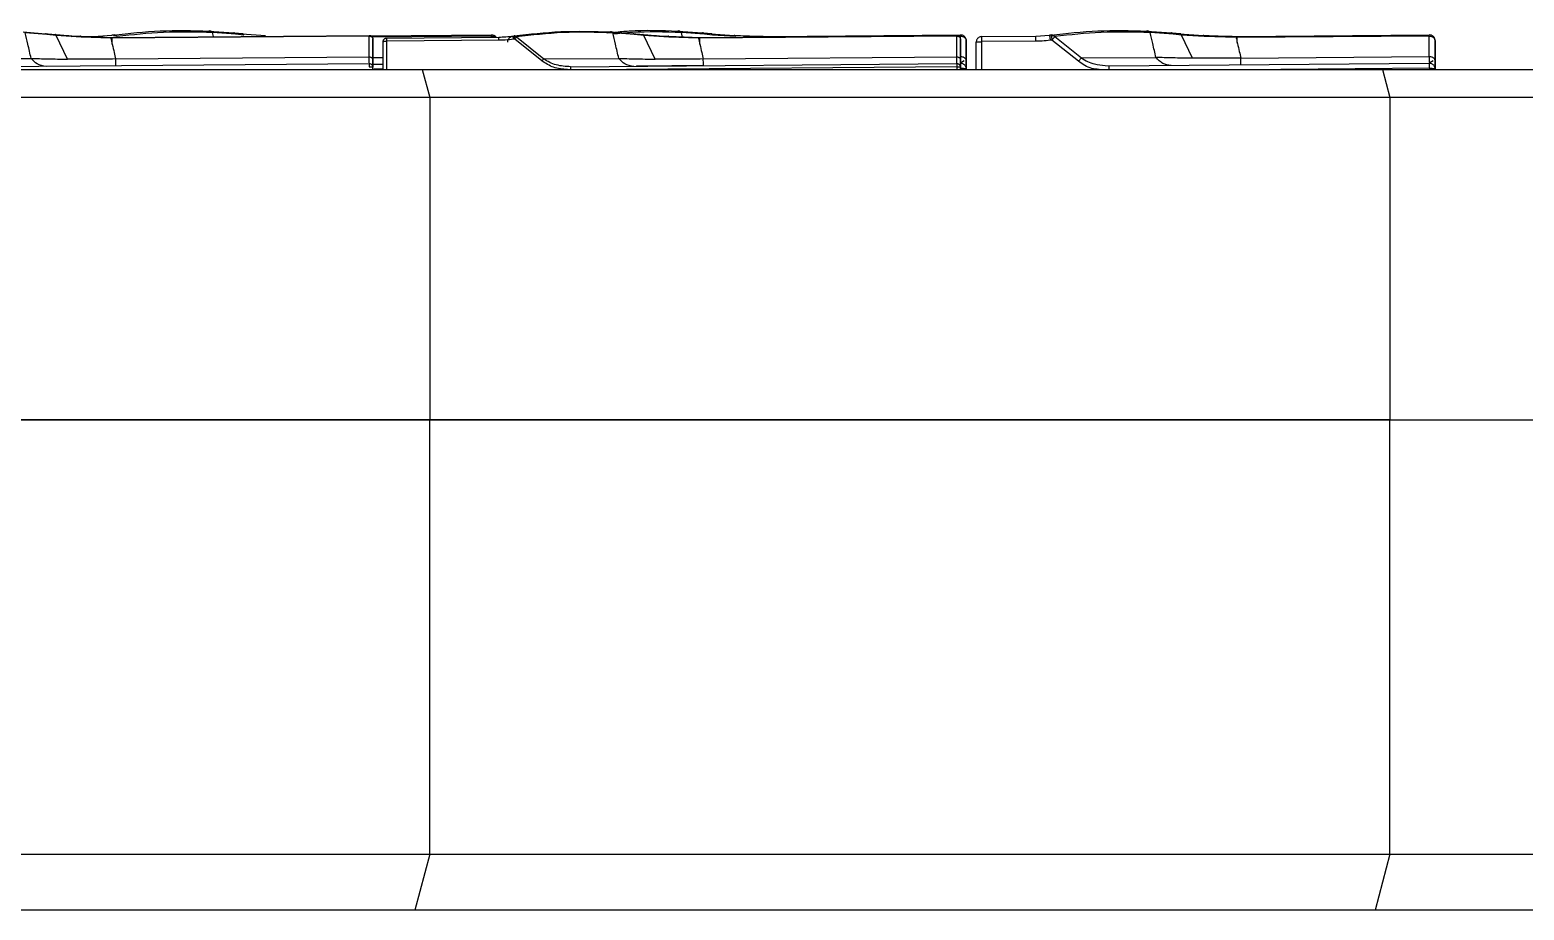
# Model space of a CAD drawing. Header units: millimetres. Extents: x 271 to 405, y 465 to 539.
# Drawn here: x 338.24 to 359.57, y 526.51 to 539.08 of the extents above; entities that cross this region are included whole.
import ezdxf

# ---------------------------------------------------------------- set-up
doc = ezdxf.new("R2010")
doc.units = ezdxf.units.MM

msp = doc.modelspace()

# ---------------------------------------------------------------- linework, layer by layer
at = {"color": 7, "linetype": 'Continuous', "lineweight": 25}
for p, q in [((338.141, 539.049), (338.464, 539.023)), ((338.483, 539.011), (338.173, 539.035)), ((338.616, 538.999), (338.483, 539.011)), ((338.972, 538.975), (338.615, 538.999)), ((338.775, 538.659), (338.616, 538.999)), ((338.829, 538.984), (339.213, 538.988)), ((338.963, 538.985), (339.418, 538.97)), ((339.395, 538.959), (338.972, 538.975)), ((339.411, 538.996), (339.212, 538.983)), ((339.413, 538.959), (339.395, 538.959)), ((339.433, 539.004), (339.408, 539.001)), ((343.084, 538.989), (339.413, 538.959)), ((339.415, 538.873), (339.413, 538.959)), ((339.418, 538.97), (343.084, 538.999)), ((339.437, 539.004), (339.427, 539.003)), ((339.433, 539.004), (339.434, 538.999)), ((340.796, 539.061), (341.149, 539.033)), ((341.179, 539.014), (340.847, 539.038)), ((341.277, 539.021), (341.161, 539.032)), ((341.293, 539.004), (341.179, 539.014)), ((341.267, 539.022), (341.602, 538.998)), ((343.084, 538.692), (343.084, 538.989)), ((343.113, 538.992), (344.832, 539.005)), ((343.134, 538.949), (343.134, 538.652)), ((343.134, 538.916), (343.134, 538.949)), ((343.333, 538.961), (344.933, 538.974)), ((344.933, 538.929), (343.333, 538.916)), ((345.139, 538.988), (345.154, 538.99)), ((345.154, 538.99), (345.155, 538.987)), ((345.549, 538.634), (345.161, 538.946)), ((345.188, 538.976), (345.576, 538.664)), ((346.484, 539.035), (346.557, 539.042)), ((346.531, 539.049), (346.854, 539.023)), ((346.873, 539.011), (346.563, 539.035)), ((347.006, 538.999), (346.873, 539.011)), ((347.362, 538.975), (347.005, 538.999)), ((347.165, 538.659), (347.006, 538.999)), ((347.353, 538.985), (347.808, 538.97)), ((347.785, 538.959), (347.362, 538.975)), ((347.49, 539.061), (347.843, 539.033)), ((347.873, 539.014), (347.541, 539.038)), ((347.803, 538.959), (347.785, 538.959)), ((351.474, 538.989), (347.803, 538.959)), ((347.805, 538.873), (347.803, 538.959)), ((347.808, 538.97), (351.474, 538.999)), ((347.971, 539.021), (347.855, 539.032)), ((347.987, 539.004), (347.873, 539.014)), ((347.961, 539.022), (348.296, 538.998)), ((348.312, 538.981), (347.987, 539.004)), ((348.788, 538.983), (351.526, 539.005)), ((351.474, 538.692), (351.474, 538.989)), ((351.524, 538.949), (351.524, 538.652)), ((351.524, 538.916), (351.524, 538.949)), ((351.608, 538.925), (351.608, 538.634)), ((351.608, 538.892), (351.608, 538.925)), ((351.83, 538.981), (352.601, 538.988)), ((352.799, 538.996), (352.6, 538.983)), ((352.821, 539.004), (352.796, 539.001)), ((352.831, 538.932), (352.807, 538.929)), ((352.825, 539.004), (352.815, 539.003)), ((352.821, 539.004), (352.822, 538.999)), ((353.211, 538.629), (352.831, 538.932)), ((352.875, 538.981), (353.254, 538.677)), ((354.184, 539.061), (354.537, 539.033)), ((354.567, 539.014), (354.235, 539.038)), ((354.665, 539.021), (354.549, 539.032)), ((354.681, 539.004), (354.567, 539.014)), ((354.655, 539.022), (354.99, 538.998)), ((354.837, 538.672), (354.681, 539.004)), ((355.006, 538.981), (354.681, 539.004)), ((355.461, 538.966), (355.006, 538.981)), ((355.476, 538.966), (355.461, 538.966)), ((358.22, 538.988), (355.476, 538.966)), ((355.478, 538.895), (355.476, 538.966)), ((355.482, 538.983), (358.22, 539.005)), ((358.22, 538.697), (358.22, 538.988)), ((358.302, 538.925), (358.302, 538.634)), ((358.302, 538.892), (358.302, 538.925)), ((343.134, 538.515), (343.134, 538.916)), ((343.283, 538.517), (343.283, 538.911)), ((351.524, 538.516), (351.524, 538.916)), ((351.608, 538.522), (351.608, 538.892)), ((351.75, 538.512), (351.75, 538.901)), ((352.601, 538.915), (351.831, 538.909)), ((358.302, 538.534), (358.302, 538.892)), ((335.812, 538.512), (343.841, 538.512)), ((337.186, 538.664), (338.257, 538.67)), ((337.567, 538.551), (343.084, 538.596)), ((339.464, 538.662), (343.084, 538.692)), ((343.131, 538.565), (343.131, 538.565)), ((343.134, 538.588), (343.283, 538.589)), ((343.134, 538.55), (343.134, 538.543)), ((343.134, 538.543), (343.134, 538.546)), ((343.841, 538.512), (343.947, 538.112)), ((343.841, 538.512), (357.551, 538.512)), ((345.576, 538.664), (346.647, 538.67)), ((345.96, 538.548), (345.903, 538.552)), ((345.957, 538.551), (351.474, 538.596)), ((346.899, 538.571), (346.954, 538.564)), ((346.954, 538.564), (347.855, 538.572)), ((347.854, 538.662), (351.474, 538.692)), ((351.521, 538.565), (351.521, 538.565)), ((351.524, 538.55), (351.524, 538.543)), ((351.524, 538.546), (351.524, 538.512)), ((351.524, 538.543), (351.524, 538.546)), ((351.526, 538.605), (351.58, 538.642)), ((351.602, 538.551), (351.602, 538.552)), ((351.608, 538.525), (351.608, 538.519)), ((351.608, 538.519), (351.608, 538.522)), ((353.254, 538.677), (354.317, 538.684)), ((353.593, 538.571), (353.648, 538.564)), ((353.648, 538.564), (358.22, 538.602)), ((355.529, 538.675), (358.22, 538.697)), ((357.551, 538.512), (357.657, 538.112)), ((357.551, 538.512), (360.374, 538.512)), ((358.22, 538.605), (358.274, 538.642)), ((358.296, 538.551), (358.296, 538.552)), ((358.302, 538.525), (358.302, 538.519)), ((358.302, 538.519), (358.302, 538.522)), ((343.947, 538.112), (335.812, 538.112)), ((343.947, 538.112), (343.947, 533.512)), ((357.657, 538.112), (343.947, 538.112)), ((357.657, 538.112), (357.657, 533.512)), ((360.774, 538.112), (357.657, 538.112)), ((335.812, 533.512), (343.947, 533.512)), ((343.947, 533.512), (335.812, 533.512)), ((343.947, 533.512), (357.657, 533.512)), ((343.947, 527.312), (343.947, 533.512)), ((357.657, 533.512), (343.947, 533.512)), ((357.657, 533.512), (360.774, 533.512)), ((357.657, 527.312), (357.657, 533.512)), ((335.812, 527.312), (343.947, 527.312)), ((343.947, 527.312), (343.735, 526.512)), ((343.947, 527.312), (357.657, 527.312)), ((357.657, 527.312), (357.446, 526.512)), ((357.657, 527.312), (360.773, 527.312)), ((343.735, 526.512), (335.812, 526.512)), ((357.446, 526.512), (343.735, 526.512)), ((359.973, 526.512), (357.446, 526.512))]:
    msp.add_line(p, q, dxfattribs=at)
at = {"color": 8, "linetype": 'Continuous', "lineweight": 25}
for p, q in [((340.86, 538.982), (340.847, 539.038)), ((344.832, 538.988), (343.122, 538.974)), ((344.832, 538.974), (344.832, 538.988)), ((347.557, 538.967), (347.541, 539.038)), ((351.526, 538.933), (351.526, 538.988)), ((343.333, 538.512), (343.333, 538.916)), ((351.831, 538.512), (351.831, 538.909)), ((343.134, 538.683), (343.283, 538.684)), ((343.283, 538.517), (343.152, 538.516)), ((351.474, 538.551), (346.755, 538.512)), ((351.474, 538.593), (351.474, 538.606)), ((351.474, 538.551), (351.474, 538.512)), ((351.527, 538.529), (351.527, 538.512)), ((351.608, 538.634), (351.608, 538.541)), ((351.608, 538.634), (351.608, 538.541)), ((358.221, 538.529), (356.098, 538.512)), ((358.221, 538.529), (358.221, 538.512)), ((358.302, 538.607), (358.302, 538.541)), ((358.302, 538.607), (358.302, 538.541))]:
    msp.add_line(p, q, dxfattribs=at)
at = {"color": 8, "linetype": 'Continuous', "lineweight": 25, "flags": 128}
for points in [[(339.213, 538.988), (339.213, 538.986), (339.213, 538.983)], [(346.954, 538.564), (346.954, 538.563), (346.954, 538.559), (346.954, 538.559)]]:
    msp.add_lwpolyline(points, dxfattribs=at)
at = {"color": 7, "linetype": 'Continuous', "lineweight": 25, "flags": 128}
msp.add_lwpolyline([(355.48, 538.885), (355.479, 538.891), (355.478, 538.895)], dxfattribs=at)
at = {"color": 7, "linetype": 'Continuous', "lineweight": 25}
for centre, radius, start, end in [((394.327, 551.502), 56.346, 192.8625, 192.9526), ((342.603, 538.973), 2.229, 0.3894, 0.8319), ((331.593, 538.827), 13.34, 0.4393, 0.634), ((402.717, 551.502), 56.346, 192.8625, 192.9526), ((349.297, 538.973), 2.229, 0.3894, 0.8319), ((330.374, 538.745), 21.458, 0.4372, 0.6308), ((331.154, 538.751), 21.448, 0.4371, 0.6309), ((410.185, 551.521), 56.145, 192.9217, 192.9959), ((355.991, 538.973), 2.229, 0.3894, 0.8319), ((328.93, 538.36), 22.598, 0.4283, 0.6122), ((335.624, 538.36), 22.598, 0.4283, 0.6122)]:
    msp.add_arc(centre, radius, start, end, dxfattribs=at)
at = {"color": 8, "linetype": 'Continuous', "lineweight": 25}
msp.add_arc((335.675, 538.37), 17.974, 0.4516, 0.6186, dxfattribs=at)
at = {"color": 7, "linetype": 'Continuous', "lineweight": 25}
for points, knots in [([(338.257, 538.67), (338.241, 538.738), (338.213, 538.86), (338.185, 538.981), (338.173, 539.035)], [0, 0, 0, 0, 0.5587654, 1, 1, 1, 1]), ([(338.483, 539.011), (338.48, 539.016), (338.475, 539.023), (338.467, 539.023), (338.464, 539.023)], [0, 0, 0, 0, 0.556207, 1, 1, 1, 1]), ([(338.464, 539.023), (338.489, 539.021), (338.533, 539.016), (338.579, 539.012), (338.599, 539.01)], [0, 0, 0, 0, 0.560417, 1, 1, 1, 1]), ([(338.616, 538.999), (338.614, 539.001), (338.612, 539.005), (338.608, 539.009), (338.604, 539.011), (338.601, 539.01), (338.599, 539.01)], [0, 0, 0, 0, 0.247287, 0.499881, 0.752539, 1, 1, 1, 1]), ([(338.599, 539.01), (338.664, 539.005), (338.782, 538.995), (338.907, 538.988), (338.963, 538.985)], [0, 0, 0, 0, 0.5520992, 1, 1, 1, 1]), ([(338.972, 538.975), (338.97, 538.979), (338.968, 538.986), (338.965, 538.985), (338.963, 538.985)], [0, 0, 0, 0, 0.558993, 1, 1, 1, 1]), ([(339.433, 539.004), (339.652, 539.028), (340.09, 539.077), (340.562, 539.066), (340.796, 539.061)], [0, 0, 0, 0, 0.502993, 1, 1, 1, 1]), ([(339.487, 538.981), (339.483, 538.984), (339.476, 538.992), (339.463, 539), (339.448, 539.005), (339.438, 539.004), (339.433, 539.004)], [0, 0, 0, 0, 0.221754, 0.487119, 0.729135, 1, 1, 1, 1]), ([(339.434, 538.999), (339.44, 538.998), (339.451, 538.998), (339.47, 538.992), (339.481, 538.985), (339.487, 538.981)], [0, 0, 0, 0, 0.332362, 0.622962, 1, 1, 1, 1]), ([(340.847, 539.038), (340.61, 539.044), (340.136, 539.056), (339.703, 539.006), (339.487, 538.981)], [0, 0, 0, 0, 0.499871, 1, 1, 1, 1]), ([(340.847, 539.038), (340.843, 539.042), (340.837, 539.05), (340.824, 539.058), (340.81, 539.062), (340.801, 539.061), (340.796, 539.061)], [0, 0, 0, 0, 0.246047, 0.499442, 0.75314, 1, 1, 1, 1]), ([(341.179, 539.014), (341.177, 539.018), (341.173, 539.024), (341.166, 539.031), (341.157, 539.034), (341.152, 539.033), (341.149, 539.033)], [0, 0, 0, 0, 0.247051, 0.499713, 0.752528, 1, 1, 1, 1]), ([(341.293, 539.004), (341.291, 539.007), (341.288, 539.014), (341.282, 539.02), (341.275, 539.023), (341.27, 539.022), (341.267, 539.022)], [0, 0, 0, 0, 0.247246, 0.499807, 0.752471, 1, 1, 1, 1]), ([(343.084, 538.999), (343.09, 538.999), (343.1, 538.998), (343.112, 538.991), (343.12, 538.985), (343.126, 538.977), (343.132, 538.966), (343.134, 538.956), (343.134, 538.949)], [0, 0, 0, 0, 0.243365, 0.372305, 0.501638, 0.630678, 0.758853, 1, 1, 1, 1]), ([(343.084, 538.989), (343.084, 538.99), (343.084, 538.991), (343.084, 538.993), (343.084, 538.993)], [0, 0, 0, 0, 0.560036, 1, 1, 1, 1]), ([(343.084, 538.989), (343.09, 538.988), (343.1, 538.987), (343.112, 538.983), (343.12, 538.978), (343.126, 538.971), (343.133, 538.962), (343.134, 538.954), (343.134, 538.949)], [0, 0, 0, 0, 0.240431, 0.369987, 0.501635, 0.632976, 0.761789, 1, 1, 1, 1]), ([(343.283, 538.911), (343.284, 538.917), (343.285, 538.927), (343.291, 538.938), (343.297, 538.946), (343.305, 538.953), (343.317, 538.959), (343.327, 538.96), (343.333, 538.961)], [0, 0, 0, 0, 0.241277, 0.369387, 0.498377, 0.627656, 0.756521, 1, 1, 1, 1]), ([(344.897, 538.974), (344.894, 538.977), (344.889, 538.984), (344.877, 538.992), (344.858, 539.002), (344.843, 539.004), (344.832, 539.005)], [0, 0, 0, 0, 0.138399, 0.360586, 0.582134, 1, 1, 1, 1]), ([(344.933, 538.974), (344.967, 538.975), (345.036, 538.977), (345.105, 538.985), (345.139, 538.989)], [0, 0, 0, 0, 0.50026, 1, 1, 1, 1]), ([(345.144, 538.944), (345.105, 538.939), (345.035, 538.931), (344.964, 538.93), (344.933, 538.929)], [0, 0, 0, 0, 0.559985, 1, 1, 1, 1]), ([(345.104, 538.973), (345.099, 538.971), (345.088, 538.966), (345.075, 538.953), (345.065, 538.939), (345.057, 538.921), (345.057, 538.908), (345.056, 538.901)], [0, 0, 0, 0, 0.196076, 0.378678, 0.57616, 0.784961, 1, 1, 1, 1]), ([(345.144, 538.944), (345.144, 538.95), (345.142, 538.962), (345.14, 538.977), (345.139, 538.987), (345.139, 538.988), (345.139, 538.989)], [0, 0, 0, 0, 0.2409754, 0.499863, 0.7588262, 1, 1, 1, 1]), ([(345.161, 538.946), (345.158, 538.945), (345.152, 538.944), (345.147, 538.944), (345.144, 538.944)], [0, 0, 0, 0, 0.538366, 1, 1, 1, 1]), ([(345.154, 538.99), (345.372, 539.016), (345.809, 539.068), (346.29, 539.055), (346.531, 539.049)], [0, 0, 0, 0, 0.499537, 1, 1, 1, 1]), ([(345.188, 538.976), (345.186, 538.978), (345.181, 538.983), (345.173, 538.988), (345.163, 538.991), (345.157, 538.991), (345.154, 538.99)], [0, 0, 0, 0, 0.221925, 0.48732, 0.729257, 1, 1, 1, 1]), ([(345.155, 538.987), (345.155, 538.986), (345.155, 538.982), (345.155, 538.973), (345.158, 538.961), (345.16, 538.951), (345.161, 538.946)], [0, 0, 0, 0, 0.216484, 0.45368, 0.71565, 1, 1, 1, 1]), ([(345.155, 538.987), (345.158, 538.987), (345.166, 538.987), (345.177, 538.983), (345.184, 538.978), (345.188, 538.976)], [0, 0, 0, 0, 0.332236, 0.622784, 1, 1, 1, 1]), ([(345.188, 538.976), (345.186, 538.974), (345.183, 538.971), (345.176, 538.964), (345.169, 538.955), (345.163, 538.949), (345.161, 538.946)], [0, 0, 0, 0, 0.249768, 0.5, 0.750232, 1, 1, 1, 1]), ([(346.563, 539.035), (346.323, 539.041), (345.843, 539.054), (345.406, 539.002), (345.188, 538.976)], [0, 0, 0, 0, 0.499807, 1, 1, 1, 1]), ([(346.563, 539.035), (346.561, 539.037), (346.556, 539.043), (346.548, 539.047), (346.54, 539.05), (346.534, 539.049), (346.531, 539.049)], [0, 0, 0, 0, 0.2461917, 0.4996055, 0.7532335, 1, 1, 1, 1]), ([(347.541, 539.038), (347.302, 539.046), (346.963, 539.057), (346.652, 539.025), (346.559, 539.015)], [0, 0, 0, 0, 0.700891, 1, 1, 1, 1]), ([(346.647, 538.67), (346.631, 538.738), (346.603, 538.86), (346.575, 538.981), (346.563, 539.035)], [0, 0, 0, 0, 0.558765, 1, 1, 1, 1]), ([(346.589, 539.044), (346.657, 539.051), (346.944, 539.08), (347.254, 539.069), (347.49, 539.061)], [0, 0, 0, 0, 0.23776, 1, 1, 1, 1]), ([(346.873, 539.011), (346.87, 539.016), (346.865, 539.023), (346.857, 539.023), (346.854, 539.023)], [0, 0, 0, 0, 0.556207, 1, 1, 1, 1]), ([(346.854, 539.023), (346.879, 539.021), (346.923, 539.016), (346.969, 539.012), (346.989, 539.01)], [0, 0, 0, 0, 0.560417, 1, 1, 1, 1]), ([(347.006, 538.999), (347.004, 539.001), (347.002, 539.005), (346.998, 539.009), (346.994, 539.011), (346.991, 539.01), (346.989, 539.01)], [0, 0, 0, 0, 0.2472865, 0.4998811, 0.7525394, 1, 1, 1, 1]), ([(346.989, 539.01), (347.054, 539.005), (347.172, 538.995), (347.297, 538.988), (347.353, 538.985)], [0, 0, 0, 0, 0.552099, 1, 1, 1, 1]), ([(347.362, 538.975), (347.36, 538.979), (347.358, 538.986), (347.355, 538.985), (347.353, 538.985)], [0, 0, 0, 0, 0.558993, 1, 1, 1, 1]), ([(347.541, 539.038), (347.537, 539.042), (347.531, 539.05), (347.518, 539.058), (347.504, 539.062), (347.495, 539.061), (347.49, 539.061)], [0, 0, 0, 0, 0.246047, 0.499442, 0.75314, 1, 1, 1, 1]), ([(347.873, 539.014), (347.871, 539.018), (347.867, 539.024), (347.86, 539.031), (347.851, 539.034), (347.846, 539.033), (347.843, 539.033)], [0, 0, 0, 0, 0.247051, 0.499713, 0.752528, 1, 1, 1, 1]), ([(347.987, 539.004), (347.985, 539.007), (347.982, 539.014), (347.976, 539.02), (347.969, 539.023), (347.964, 539.022), (347.961, 539.022)], [0, 0, 0, 0, 0.247246, 0.499807, 0.752471, 1, 1, 1, 1]), ([(348.312, 538.981), (348.311, 538.984), (348.309, 538.991), (348.305, 538.997), (348.301, 538.999), (348.298, 538.998), (348.296, 538.998)], [0, 0, 0, 0, 0.24719, 0.499867, 0.752615, 1, 1, 1, 1]), ([(348.296, 538.998), (348.355, 538.996), (348.518, 538.989), (348.683, 538.986), (348.788, 538.983)], [0, 0, 0, 0, 0.363352, 1, 1, 1, 1]), ([(351.474, 538.999), (351.48, 538.999), (351.49, 538.998), (351.502, 538.991), (351.51, 538.985), (351.516, 538.977), (351.522, 538.966), (351.524, 538.956), (351.524, 538.949)], [0, 0, 0, 0, 0.243365, 0.372305, 0.501638, 0.630678, 0.758853, 1, 1, 1, 1]), ([(351.474, 538.989), (351.474, 538.99), (351.474, 538.991), (351.474, 538.993), (351.474, 538.993)], [0, 0, 0, 0, 0.560036, 1, 1, 1, 1]), ([(351.474, 538.989), (351.48, 538.988), (351.49, 538.987), (351.502, 538.983), (351.51, 538.978), (351.516, 538.971), (351.523, 538.962), (351.524, 538.954), (351.524, 538.949)], [0, 0, 0, 0, 0.240431, 0.369987, 0.501635, 0.632976, 0.761789, 1, 1, 1, 1]), ([(351.608, 538.925), (351.607, 538.935), (351.605, 538.951), (351.595, 538.97), (351.585, 538.983), (351.571, 538.993), (351.552, 539.002), (351.537, 539.004), (351.526, 539.005)], [0, 0, 0, 0, 0.240463, 0.368553, 0.497681, 0.627218, 0.756382, 1, 1, 1, 1]), ([(351.526, 538.988), (351.537, 538.987), (351.553, 538.986), (351.571, 538.978), (351.585, 538.97), (351.595, 538.96), (351.605, 538.945), (351.607, 538.933), (351.608, 538.925)], [0, 0, 0, 0, 0.241127, 0.370686, 0.502719, 0.634695, 0.763396, 1, 1, 1, 1]), ([(351.83, 538.981), (351.823, 538.98), (351.806, 538.979), (351.785, 538.968), (351.769, 538.954), (351.759, 538.939), (351.751, 538.921), (351.751, 538.908), (351.75, 538.901)], [0, 0, 0, 0, 0.181975, 0.411373, 0.545073, 0.689667, 0.84255, 1, 1, 1, 1]), ([(352.807, 538.929), (352.769, 538.925), (352.701, 538.917), (352.632, 538.916), (352.601, 538.915)], [0, 0, 0, 0, 0.559986, 1, 1, 1, 1]), ([(352.796, 539.001), (352.796, 539), (352.797, 538.998), (352.799, 538.982), (352.803, 538.958), (352.806, 538.939), (352.807, 538.929)], [0, 0, 0, 0, 0.250182, 0.500001, 0.749816, 1, 1, 1, 1]), ([(352.821, 539.004), (353.04, 539.028), (353.478, 539.077), (353.95, 539.066), (354.184, 539.061)], [0, 0, 0, 0, 0.5029931, 1, 1, 1, 1]), ([(352.875, 538.981), (352.871, 538.984), (352.864, 538.992), (352.851, 539), (352.836, 539.005), (352.826, 539.004), (352.821, 539.004)], [0, 0, 0, 0, 0.221754, 0.487119, 0.729135, 1, 1, 1, 1]), ([(352.822, 538.999), (352.822, 538.996), (352.823, 538.989), (352.826, 538.973), (352.828, 538.954), (352.83, 538.939), (352.831, 538.932)], [0, 0, 0, 0, 0.25001, 0.499562, 0.749799, 1, 1, 1, 1]), ([(352.822, 538.999), (352.828, 538.998), (352.839, 538.998), (352.858, 538.992), (352.869, 538.985), (352.875, 538.981)], [0, 0, 0, 0, 0.332362, 0.622962, 1, 1, 1, 1]), ([(352.875, 538.981), (352.872, 538.978), (352.867, 538.973), (352.856, 538.961), (352.844, 538.947), (352.836, 538.937), (352.831, 538.932)], [0, 0, 0, 0, 0.249812, 0.499999, 0.750183, 1, 1, 1, 1]), ([(354.235, 539.038), (353.998, 539.044), (353.524, 539.056), (353.091, 539.006), (352.875, 538.981)], [0, 0, 0, 0, 0.499871, 1, 1, 1, 1]), ([(354.235, 539.038), (354.231, 539.042), (354.225, 539.05), (354.212, 539.058), (354.198, 539.062), (354.189, 539.061), (354.184, 539.061)], [0, 0, 0, 0, 0.246047, 0.499442, 0.75314, 1, 1, 1, 1]), ([(354.317, 538.684), (354.302, 538.75), (354.274, 538.868), (354.247, 538.986), (354.235, 539.038)], [0, 0, 0, 0, 0.558805, 1, 1, 1, 1]), ([(354.567, 539.014), (354.565, 539.018), (354.561, 539.024), (354.554, 539.031), (354.545, 539.034), (354.54, 539.033), (354.537, 539.033)], [0, 0, 0, 0, 0.247051, 0.499713, 0.752528, 1, 1, 1, 1]), ([(354.681, 539.004), (354.679, 539.007), (354.676, 539.014), (354.67, 539.02), (354.663, 539.023), (354.658, 539.022), (354.655, 539.022)], [0, 0, 0, 0, 0.247246, 0.499807, 0.752471, 1, 1, 1, 1]), ([(355.006, 538.981), (355.005, 538.984), (355.003, 538.991), (354.999, 538.997), (354.995, 538.999), (354.992, 538.998), (354.99, 538.998)], [0, 0, 0, 0, 0.24719, 0.499867, 0.752615, 1, 1, 1, 1]), ([(354.99, 538.998), (355.049, 538.996), (355.212, 538.989), (355.377, 538.986), (355.482, 538.983)], [0, 0, 0, 0, 0.363352, 1, 1, 1, 1]), ([(358.302, 538.925), (358.301, 538.935), (358.299, 538.951), (358.289, 538.97), (358.279, 538.983), (358.265, 538.993), (358.246, 539.002), (358.231, 539.004), (358.22, 539.005)], [0, 0, 0, 0, 0.240463, 0.368553, 0.497681, 0.627218, 0.756382, 1, 1, 1, 1]), ([(358.22, 538.988), (358.231, 538.987), (358.247, 538.986), (358.265, 538.978), (358.279, 538.97), (358.289, 538.96), (358.299, 538.945), (358.301, 538.933), (358.302, 538.925)], [0, 0, 0, 0, 0.241127, 0.370686, 0.502719, 0.634695, 0.763396, 1, 1, 1, 1]), ([(339.415, 538.872), (339.415, 538.872), (339.415, 538.872), (339.415, 538.873), (339.415, 538.873)], [0, 0, 0, 0, 0.560015, 1, 1, 1, 1]), ([(339.415, 538.872), (339.424, 538.832), (339.44, 538.762), (339.457, 538.692), (339.464, 538.662)], [0, 0, 0, 0, 0.5600883, 1, 1, 1, 1]), ([(343.283, 538.911), (343.283, 538.911), (343.284, 538.912), (343.288, 538.913), (343.295, 538.914), (343.305, 538.915), (343.318, 538.915), (343.329, 538.916), (343.333, 538.916)], [0, 0, 0, 0, 0.157401, 0.308881, 0.453561, 0.588731, 0.817784, 1, 1, 1, 1]), ([(347.805, 538.872), (347.805, 538.872), (347.805, 538.872), (347.805, 538.873), (347.805, 538.873)], [0, 0, 0, 0, 0.560015, 1, 1, 1, 1]), ([(347.805, 538.872), (347.814, 538.832), (347.83, 538.762), (347.847, 538.692), (347.854, 538.662)], [0, 0, 0, 0, 0.560088, 1, 1, 1, 1]), ([(351.75, 538.901), (351.751, 538.902), (351.752, 538.903), (351.759, 538.905), (351.769, 538.906), (351.785, 538.907), (351.806, 538.908), (351.824, 538.909), (351.831, 538.909)], [0, 0, 0, 0, 0.157469, 0.309692, 0.454071, 0.588584, 0.81799, 1, 1, 1, 1]), ([(355.48, 538.885), (355.489, 538.846), (355.505, 538.776), (355.522, 538.706), (355.529, 538.675)], [0, 0, 0, 0, 0.560088, 1, 1, 1, 1]), ([(338.472, 538.556), (338.427, 538.563), (338.347, 538.574), (338.285, 538.641), (338.257, 538.67)], [0, 0, 0, 0, 0.559608, 1, 1, 1, 1]), ([(338.257, 538.67), (338.334, 538.668), (338.488, 538.663), (338.679, 538.66), (338.775, 538.659)], [0, 0, 0, 0, 0.500603, 1, 1, 1, 1]), ([(339.464, 538.662), (339.344, 538.66), (339.104, 538.657), (338.885, 538.658), (338.775, 538.659)], [0, 0, 0, 0, 0.500154, 1, 1, 1, 1]), ([(343.084, 538.606), (343.084, 538.609), (343.084, 538.618), (343.084, 538.662), (343.084, 538.692)], [0, 0, 0, 0, 0.3390853, 1, 1, 1, 1]), ([(343.084, 538.692), (343.09, 538.691), (343.1, 538.69), (343.112, 538.685), (343.12, 538.68), (343.126, 538.674), (343.133, 538.665), (343.134, 538.657), (343.134, 538.652)], [0, 0, 0, 0, 0.240431, 0.369989, 0.501637, 0.632978, 0.761791, 1, 1, 1, 1]), ([(343.084, 538.596), (343.09, 538.596), (343.1, 538.594), (343.112, 538.588), (343.12, 538.582), (343.126, 538.574), (343.132, 538.562), (343.134, 538.553), (343.134, 538.546)], [0, 0, 0, 0, 0.243359, 0.3723, 0.501634, 0.630675, 0.758853, 1, 1, 1, 1]), ([(343.084, 538.551), (343.089, 538.551), (343.1, 538.551), (343.113, 538.55), (343.122, 538.549), (343.129, 538.548), (343.134, 538.547), (343.134, 538.547), (343.134, 538.546)], [0, 0, 0, 0, 0.182059, 0.411119, 0.546082, 0.691024, 0.842655, 1, 1, 1, 1]), ([(345.576, 538.664), (345.574, 538.663), (345.571, 538.659), (345.564, 538.652), (345.557, 538.643), (345.551, 538.637), (345.549, 538.634)], [0, 0, 0, 0, 0.245662, 0.499607, 0.753769, 1, 1, 1, 1]), ([(345.957, 538.551), (345.889, 538.555), (345.787, 538.562), (345.659, 538.609), (345.603, 538.646), (345.576, 538.664)], [0, 0, 0, 0, 0.504981, 0.754331, 1, 1, 1, 1]), ([(346.862, 538.556), (346.817, 538.563), (346.737, 538.574), (346.675, 538.641), (346.647, 538.67)], [0, 0, 0, 0, 0.559608, 1, 1, 1, 1]), ([(346.647, 538.67), (346.724, 538.668), (346.878, 538.663), (347.069, 538.66), (347.165, 538.659)], [0, 0, 0, 0, 0.500603, 1, 1, 1, 1]), ([(347.854, 538.662), (347.734, 538.66), (347.494, 538.657), (347.275, 538.658), (347.165, 538.659)], [0, 0, 0, 0, 0.5001544, 1, 1, 1, 1]), ([(351.474, 538.606), (351.474, 538.609), (351.474, 538.618), (351.474, 538.662), (351.474, 538.692)], [0, 0, 0, 0, 0.339085, 1, 1, 1, 1]), ([(351.474, 538.692), (351.48, 538.691), (351.49, 538.69), (351.502, 538.685), (351.51, 538.68), (351.516, 538.674), (351.523, 538.665), (351.524, 538.657), (351.524, 538.652)], [0, 0, 0, 0, 0.240431, 0.369989, 0.501637, 0.632978, 0.761791, 1, 1, 1, 1]), ([(351.474, 538.596), (351.48, 538.596), (351.49, 538.594), (351.502, 538.588), (351.51, 538.582), (351.516, 538.574), (351.522, 538.562), (351.524, 538.553), (351.524, 538.546)], [0, 0, 0, 0, 0.243359, 0.3723, 0.501634, 0.630675, 0.758853, 1, 1, 1, 1]), ([(351.474, 538.551), (351.479, 538.551), (351.49, 538.551), (351.503, 538.55), (351.512, 538.549), (351.519, 538.548), (351.524, 538.547), (351.524, 538.547), (351.524, 538.546)], [0, 0, 0, 0, 0.182059, 0.411119, 0.546082, 0.691024, 0.842655, 1, 1, 1, 1]), ([(351.526, 538.697), (351.537, 538.696), (351.553, 538.695), (351.571, 538.687), (351.585, 538.679), (351.595, 538.669), (351.605, 538.655), (351.607, 538.642), (351.608, 538.634)], [0, 0, 0, 0, 0.241128, 0.370687, 0.50272, 0.634695, 0.763396, 1, 1, 1, 1]), ([(351.526, 538.602), (351.537, 538.601), (351.552, 538.599), (351.571, 538.589), (351.585, 538.579), (351.595, 538.566), (351.605, 538.548), (351.607, 538.532), (351.608, 538.522)], [0, 0, 0, 0, 0.243617, 0.372782, 0.502319, 0.631448, 0.759539, 1, 1, 1, 1]), ([(351.527, 538.529), (351.535, 538.529), (351.552, 538.529), (351.573, 538.528), (351.589, 538.527), (351.599, 538.525), (351.607, 538.524), (351.608, 538.523), (351.608, 538.522)], [0, 0, 0, 0, 0.182036, 0.411431, 0.545976, 0.690302, 0.842527, 1, 1, 1, 1]), ([(353.254, 538.677), (353.251, 538.675), (353.246, 538.67), (353.235, 538.658), (353.223, 538.644), (353.215, 538.634), (353.211, 538.629)], [0, 0, 0, 0, 0.245528, 0.499445, 0.753667, 1, 1, 1, 1]), ([(353.506, 538.512), (353.471, 538.515), (353.362, 538.524), (353.272, 538.587), (353.211, 538.629)], [0, 0, 0, 0, 0.328816, 1, 1, 1, 1]), ([(354.533, 538.57), (354.513, 538.571), (354.473, 538.573), (354.416, 538.597), (354.362, 538.632), (354.332, 538.667), (354.317, 538.684)], [0, 0, 0, 0, 0.250369, 0.500556, 0.750451, 1, 1, 1, 1]), ([(354.837, 538.673), (354.741, 538.674), (354.549, 538.676), (354.395, 538.681), (354.317, 538.684)], [0, 0, 0, 0, 0.499581, 1, 1, 1, 1]), ([(355.529, 538.675), (355.408, 538.673), (355.167, 538.67), (354.947, 538.672), (354.837, 538.673)], [0, 0, 0, 0, 0.50027, 1, 1, 1, 1]), ([(358.22, 538.697), (358.231, 538.696), (358.247, 538.695), (358.265, 538.687), (358.279, 538.679), (358.289, 538.669), (358.299, 538.655), (358.301, 538.642), (358.302, 538.634)], [0, 0, 0, 0, 0.241128, 0.370687, 0.50272, 0.634695, 0.763396, 1, 1, 1, 1]), ([(358.22, 538.602), (358.231, 538.601), (358.246, 538.599), (358.265, 538.589), (358.279, 538.579), (358.289, 538.566), (358.299, 538.548), (358.301, 538.532), (358.302, 538.522)], [0, 0, 0, 0, 0.243617, 0.372782, 0.502319, 0.631448, 0.759539, 1, 1, 1, 1]), ([(358.221, 538.529), (358.229, 538.529), (358.246, 538.529), (358.267, 538.528), (358.283, 538.527), (358.293, 538.525), (358.301, 538.524), (358.302, 538.523), (358.302, 538.522)], [0, 0, 0, 0, 0.182036, 0.411431, 0.545976, 0.690302, 0.842527, 1, 1, 1, 1])]:
    msp.add_open_spline(points, degree=3, knots=knots, dxfattribs=at)
for points in [[(339.413, 538.959), (339.414, 538.963), (339.416, 538.969), (339.417, 538.97), (339.418, 538.97)], [(343.084, 538.993), (343.084, 538.995), (343.084, 538.999), (343.084, 538.999), (343.084, 538.999)], [(343.333, 538.916), (343.333, 538.922), (343.333, 538.934), (343.333, 538.949), (343.333, 538.959), (343.333, 538.96), (343.333, 538.961)], [(347.803, 538.959), (347.804, 538.963), (347.806, 538.969), (347.807, 538.97), (347.808, 538.97)], [(351.474, 538.993), (351.474, 538.995), (351.474, 538.999), (351.474, 538.999), (351.474, 538.999)], [(355.476, 538.966), (355.477, 538.971), (355.479, 538.981), (355.481, 538.983), (355.482, 538.983)], [(339.465, 538.563), (339.465, 538.568), (339.465, 538.577), (339.464, 538.634), (339.464, 538.662)], [(343.084, 538.596), (343.084, 538.596), (343.084, 538.594), (343.084, 538.584), (343.084, 538.569), (343.084, 538.557), (343.084, 538.551)], [(347.855, 538.563), (347.855, 538.568), (347.855, 538.577), (347.854, 538.634), (347.854, 538.662)], [(351.474, 538.596), (351.474, 538.596), (351.474, 538.594), (351.474, 538.584), (351.474, 538.569), (351.474, 538.557), (351.474, 538.551)], [(355.53, 538.577), (355.53, 538.582), (355.53, 538.591), (355.529, 538.647), (355.529, 538.675)]]:
    msp.add_open_spline(points, degree=3, dxfattribs=at)
at = {"color": 8, "linetype": 'Continuous', "lineweight": 25}
for points, knots in [([(344.832, 538.988), (344.843, 538.987), (344.858, 538.986), (344.875, 538.979), (344.881, 538.975), (344.883, 538.974)], [0, 0, 0, 0, 0.556708, 0.855831, 1, 1, 1, 1]), ([(343.134, 538.652), (343.134, 538.617), (343.134, 538.562), (343.134, 538.553), (343.134, 538.55)], [0, 0, 0, 0, 0.640165, 1, 1, 1, 1]), ([(345.915, 538.512), (345.847, 538.517), (345.714, 538.526), (345.603, 538.599), (345.549, 538.634)], [0, 0, 0, 0, 0.514623, 1, 1, 1, 1]), ([(345.957, 538.551), (345.957, 538.55), (345.957, 538.548), (345.957, 538.536), (345.957, 538.524), (345.957, 538.515), (345.957, 538.512)], [0, 0, 0, 0, 0.308017, 0.610753, 0.852388, 1, 1, 1, 1]), ([(351.524, 538.652), (351.524, 538.617), (351.524, 538.562), (351.524, 538.553), (351.524, 538.55)], [0, 0, 0, 0, 0.640165, 1, 1, 1, 1]), ([(351.608, 538.634), (351.608, 538.596), (351.608, 538.537), (351.608, 538.528), (351.608, 538.525)], [0, 0, 0, 0, 0.638709, 1, 1, 1, 1]), ([(353.254, 538.677), (353.282, 538.659), (353.34, 538.622), (353.455, 538.581), (353.541, 538.575), (353.593, 538.571)], [0, 0, 0, 0, 0.281169, 0.568555, 1, 1, 1, 1]), ([(358.22, 538.612), (358.22, 538.615), (358.221, 538.624), (358.221, 538.668), (358.22, 538.697)], [0, 0, 0, 0, 0.323709, 1, 1, 1, 1]), ([(358.302, 538.634), (358.302, 538.596), (358.302, 538.537), (358.302, 538.528), (358.302, 538.525)], [0, 0, 0, 0, 0.638709, 1, 1, 1, 1])]:
    msp.add_open_spline(points, degree=3, knots=knots, dxfattribs=at)

doc.saveas('drawing.dxf')
